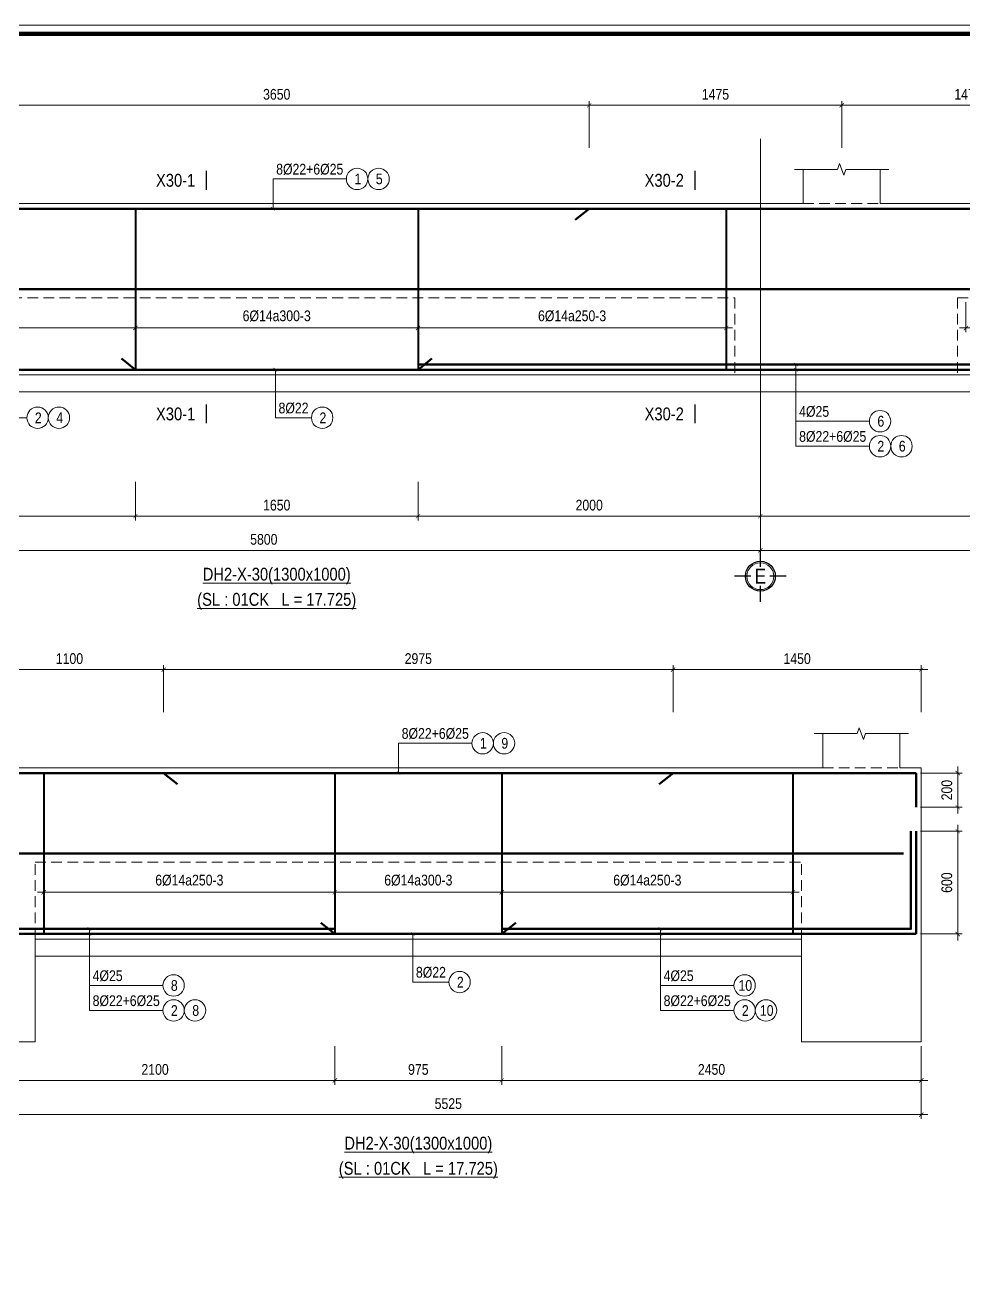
# Model space of a CAD drawing. Header units: millimetres. Extents: x 3014920 to 3563667, y -1638653 to -1356471.
# Drawn here: x 3392343 to 3397827, y -1593627 to -1586316 of the extents above; entities that cross this region are included whole.
import ezdxf
from ezdxf.enums import TextEntityAlignment as Align
from ezdxf.xclip import XClip

# ---------------------------------------------------------------- set-up
doc = ezdxf.new("R2010")
doc.units = ezdxf.units.MM
doc.header["$MEASUREMENT"] = 0
doc.header["$XCLIPFRAME"] = 0
doc.header["$PDMODE"] = 2
for name, pattern in [('6 TANG DIEN HINH 14-15$0$ACAD_ISO10W100', [18, 12, -3, 0, -3]), ('ACAD_ISO04W100', [30, 24, -3, 0, -3]), ('HIDDEN', [0.375, 0.25, -0.125])]:
    doc.linetypes.add(name, pattern=pattern)
doc.layers.get('0').update_dxf_attribs({"lineweight": 9})
doc.layers.get('Defpoints').update_dxf_attribs({"color": 10, "lineweight": 0})
for name, color, linetype, lineweight in [('2', 2, 'Continuous', 20), ('CDAI', 21, 'Continuous', 40), ('CTHEP', 50, 'Continuous', 50), ('DBAO', 90, 'Continuous', 13), ('DGIONG', 130, 'Continuous', 13), ('KTH', 154, 'Continuous', 9), ('Net khuat', 8, 'HIDDEN', 13), ('TEXT', 7, 'Continuous', 15), ('TRUC', 251, 'ACAD_ISO04W100', 9)]:
    doc.layers.add(name, color=color, linetype=linetype, lineweight=lineweight)
doc.layers.add('8', color=8, linetype='Continuous')
doc.styles.add('HELVECONDENSE', font='VHELVCN_0.TTF')
doc.styles.add('Star-HelCon', font='VHELVCN_0.TTF')
doc.styles.add('TTP-HelCon', font='VHELVCN_0.TTF')
doc.styles.add('VNI-HELVE-CONDENSE', font='VHELVCN_0.TTF')
doc.dimstyles.new('kc-25', dxfattribs={"dimtxt": 62.5, "dimasz": 20, "dimexe": 20, "dimexo": 50, "dimgap": 25, "dimtad": 3, "dimdec": 0, "dimzin": 0, "dimdsep": 46, "dimtxsty": 'VNI-HELVE-CONDENSE', "dimblk": 'DIM', "dimcen": 2.5, "dimclrd": 256, "dimclre": 154, "dimclrt": 7, "dimaunit": 1, "dimadec": 0, "dimazin": 0, "dimtfac": 1, "dimtdec": 0, "dimtix": 1, "dimtmove": 0, "dimatfit": 3, "dimldrblk": 'DOT', "dimfxl": 1, "dimtolj": 1, "dimtzin": 0, "dimarcsym": 0})
doc.dimstyles.new('TTP-25', dxfattribs={"dimscale": 25, "dimtxt": 2.5, "dimasz": 1, "dimexe": 1, "dimexo": 1, "dimgap": 0.09, "dimtad": 0, "dimdec": 4, "dimrnd": 1, "dimzin": 9, "dimdsep": 46, "dimtxsty": 'TTP-HelCon', "dimblk": 'ARCHTICK', "dimcen": 0.09, "dimdle": 1.5, "dimclrd": 256, "dimclre": 256, "dimclrt": 7, "dimadec": 0, "dimazin": 0, "dimtfac": 1, "dimtdec": 4, "dimtmove": 0, "dimatfit": 3, "dimldrblk": 'ARCHTICK', "dimfxl": 1, "dimtvp": 1, "dimtolj": 1, "dimtzin": 0, "dimarcsym": 0})

# ---------------------------------------------------------------- blocks, each defined once
blk = doc.blocks.new('2X-29')
at = {"layer": 'CTHEP'}
for p, q in [((32130.8927, -465), (360.43806, -465)), ((32130.8927, -925), (390.43806, -925)), ((32130.8927, -1385), (390.43806, -1385))]:
    blk.add_line(p, q, dxfattribs=at)
at = {"layer": 'CTHEP', "elevation": 0}
for points in [[(289.97982, -504.86181), (289.97982, -5), (32200.89431, -5), (32200.89431, -504.98415)], [(289.97982, -1845), (32200.89431, -1845)]]:
    blk.add_lwpolyline(points, dxfattribs=at)
at = {"layer": 'DBAO', "linetype": 'Continuous', "elevation": 0, "flags": 128}
blk.add_lwpolyline([(32230.89431, -1875), (258.43806, -1875)], dxfattribs=at)
blk = doc.blocks.new('_ArchTick')
at = {"color": 0, "linetype": 'ByBlock', "const_width": 0.15}
blk.add_lwpolyline([(-0.5, -0.5), (0.5, 0.5)], dxfattribs=at)
blk = doc.blocks.new('*D964')
at = {"layer": 'Defpoints', "color": 0, "transparency": 16777216}
for p in [(-2650.5, -1570), (-1000, -1570), (-1000, -1795)]:
    blk.add_point(p, dxfattribs=at)
at = {"layer": 'KTH', "lineweight": -2, "transparency": 16777216}
for p, q in [((-2650.5, -1595), (-2650.5, -1820)), ((-1000, -1595), (-1000, -1820)), ((-2688, -1795), (-962.5, -1795))]:
    blk.add_line(p, q, dxfattribs=at)
at = {"layer": 'KTH', "lineweight": -2, "transparency": 16777216, "xscale": 25, "yscale": 25, "zscale": 25, "rotation": 180}
blk.add_blockref('_ArchTick', (-2650.5, -1795), dxfattribs=at)
at = {"layer": 'KTH', "lineweight": -2, "transparency": 16777216, "xscale": 25, "yscale": 25, "zscale": 25}
blk.add_blockref('_ArchTick', (-1000, -1795), dxfattribs=at)
at = {"layer": 'KTH', "color": 7, "transparency": 16777216, "insert": (-1825.2, -1731.2), "char_height": 62.5, "attachment_point": 5, "style": 'TTP-HelCon'}
blk.add_mtext('\\A1;1650', dxfattribs=at)
blk = doc.blocks.new('DIM')
h = blk.add_hatch(color=1)
h.paths.add_polyline_path([(0.49, 0.29, 1), (0.29, 0.49), (-0.19, 0), (0.19, 0)])
h.paths.add_polyline_path([(0.19, 0), (-0.19, 0), (-0.49, -0.29, 1), (-0.29, -0.49)])
at = {"color": 9}
for p, q in [((-0.19, 0), (-1.5, 0)), ((0.19, 0), (1.5, 0))]:
    blk.add_line(p, q, dxfattribs=at)
at = {"color": 1}
for p, q in [((-0.49, -0.29), (0.29, 0.49)), ((-0.29, -0.49), (0.49, 0.29)), ((-0.19, 0), (0.19, 0))]:
    blk.add_line(p, q, dxfattribs=at)
blk.add_arc((-0.39, -0.39), 0.138, 135, 315, dxfattribs=at)
blk = doc.blocks.new('*D965')
at = {"layer": 'Defpoints', "color": 0, "transparency": 16777216}
for p in [(-4800.5, -1570), (-2650.5, -1570), (-2650.5, -1795)]:
    blk.add_point(p, dxfattribs=at)
at = {"layer": 'KTH', "lineweight": -2, "transparency": 16777216}
for p, q in [((-4800.5, -1595), (-4800.5, -1820)), ((-2650.5, -1595), (-2650.5, -1820)), ((-4838, -1795), (-2613, -1795))]:
    blk.add_line(p, q, dxfattribs=at)
at = {"layer": 'KTH', "lineweight": -2, "transparency": 16777216, "xscale": 25, "yscale": 25, "zscale": 25, "rotation": 180}
blk.add_blockref('_ArchTick', (-4800.5, -1795), dxfattribs=at)
at = {"layer": 'KTH', "lineweight": -2, "transparency": 16777216, "xscale": 25, "yscale": 25, "zscale": 25}
blk.add_blockref('_ArchTick', (-2650.5, -1795), dxfattribs=at)
at = {"layer": 'KTH', "color": 7, "transparency": 16777216, "insert": (-3725.5, -1731.2), "char_height": 62.5, "attachment_point": 5, "style": 'TTP-HelCon'}
blk.add_mtext('\\A1;2150', dxfattribs=at)
blk = doc.blocks.new('*D966')
at = {"layer": 'Defpoints', "color": 0, "transparency": 16777216}
for p in [(-4800.5, -1570), (999.5, -1795), (999.5, -1995)]:
    blk.add_point(p, dxfattribs=at)
at = {"layer": 'KTH', "lineweight": -2, "transparency": 16777216}
for p, q in [((-4800.5, -1595), (-4800.5, -2020)), ((999.5, -1820), (999.5, -2020)), ((-4838, -1995), (1037, -1995))]:
    blk.add_line(p, q, dxfattribs=at)
at = {"layer": 'KTH', "lineweight": -2, "transparency": 16777216, "xscale": 25, "yscale": 25, "zscale": 25, "rotation": 180}
blk.add_blockref('_ArchTick', (-4800.5, -1995), dxfattribs=at)
at = {"layer": 'KTH', "lineweight": -2, "transparency": 16777216, "xscale": 25, "yscale": 25, "zscale": 25}
blk.add_blockref('_ArchTick', (999.5, -1995), dxfattribs=at)
at = {"layer": 'KTH', "color": 7, "transparency": 16777216, "insert": (-1900.5, -1931.1), "char_height": 62.5, "attachment_point": 5, "style": 'TTP-HelCon'}
blk.add_mtext('\\A1;5800', dxfattribs=at)
blk = doc.blocks.new('*D967')
at = {"layer": 'Defpoints', "color": 0, "transparency": 16777216}
for p in [(-4450.5, -520), (-2650.5, -520), (-2650.5, -696.4)]:
    blk.add_point(p, dxfattribs=at)
at = {"layer": 'KTH', "lineweight": -2, "transparency": 16777216}
for p, q in [((-4450.5, -545), (-4450.5, -721.4)), ((-2650.5, -545), (-2650.5, -721.4)), ((-4488, -696.4), (-2613, -696.4))]:
    blk.add_line(p, q, dxfattribs=at)
at = {"layer": 'KTH', "lineweight": -2, "transparency": 16777216, "xscale": 25, "yscale": 25, "zscale": 25, "rotation": 180}
blk.add_blockref('_ArchTick', (-4450.5, -696.4), dxfattribs=at)
at = {"layer": 'KTH', "lineweight": -2, "transparency": 16777216, "xscale": 25, "yscale": 25, "zscale": 25}
blk.add_blockref('_ArchTick', (-2650.5, -696.4), dxfattribs=at)
at = {"layer": 'KTH', "color": 7, "transparency": 16777216, "insert": (-3550.5, -626.5), "char_height": 62.5, "attachment_point": 5, "style": 'TTP-HelCon'}
blk.add_mtext('\\A1;6Þ14a250-3', dxfattribs=at)
blk = doc.blocks.new('*D968')
at = {"layer": 'Defpoints', "color": 0, "transparency": 16777216}
for p in [(-2650.5, -520), (-1000, -520), (-1000, -696.4)]:
    blk.add_point(p, dxfattribs=at)
at = {"layer": 'KTH', "lineweight": -2, "transparency": 16777216}
for p, q in [((-2650.5, -545), (-2650.5, -721.4)), ((-1000, -545), (-1000, -721.4)), ((-2688, -696.4), (-962.5, -696.4))]:
    blk.add_line(p, q, dxfattribs=at)
at = {"layer": 'KTH', "lineweight": -2, "transparency": 16777216, "xscale": 25, "yscale": 25, "zscale": 25, "rotation": 180}
blk.add_blockref('_ArchTick', (-2650.5, -696.4), dxfattribs=at)
at = {"layer": 'KTH', "lineweight": -2, "transparency": 16777216, "xscale": 25, "yscale": 25, "zscale": 25}
blk.add_blockref('_ArchTick', (-1000, -696.4), dxfattribs=at)
at = {"layer": 'KTH', "color": 7, "transparency": 16777216, "insert": (-1825.2, -626.5), "char_height": 62.5, "attachment_point": 5, "style": 'TTP-HelCon'}
blk.add_mtext('\\A1;6Þ14a300-3', dxfattribs=at)
blk = doc.blocks.new('*D969')
at = {"layer": 'Defpoints', "color": 0, "transparency": 16777216}
for p in [(12924.5, 604), (11474.5, 330), (12924.5, 330)]:
    blk.add_point(p, dxfattribs=at)
at = {"layer": 'KTH', "lineweight": -2, "transparency": 16777216}
for p, q in [((11437, 604), (12962, 604)), ((11474.5, 355), (11474.5, 629)), ((12924.5, 355), (12924.5, 629))]:
    blk.add_line(p, q, dxfattribs=at)
at = {"layer": 'KTH', "lineweight": -2, "transparency": 16777216, "xscale": 25, "yscale": 25, "zscale": 25, "rotation": 180}
blk.add_blockref('_ArchTick', (11474.5, 604), dxfattribs=at)
at = {"layer": 'KTH', "lineweight": -2, "transparency": 16777216, "xscale": 25, "yscale": 25, "zscale": 25}
blk.add_blockref('_ArchTick', (12924.5, 604), dxfattribs=at)
at = {"layer": 'KTH', "color": 7, "transparency": 16777216, "insert": (12199.5, 667.8), "char_height": 62.5, "attachment_point": 5, "style": 'TTP-HelCon'}
blk.add_mtext('\\A1;1450', dxfattribs=at)
blk = doc.blocks.new('*D970')
at = {"layer": 'Defpoints', "color": 0, "transparency": 16777216}
for p in [(10474.5, -520), (12174.5, -520), (10474.5, -696.4)]:
    blk.add_point(p, dxfattribs=at)
at = {"layer": 'KTH', "lineweight": -2, "transparency": 16777216}
for p, q in [((10474.5, -545), (10474.5, -721.4)), ((12174.5, -545), (12174.5, -721.4)), ((12212, -696.4), (10437, -696.4))]:
    blk.add_line(p, q, dxfattribs=at)
at = {"layer": 'KTH', "lineweight": -2, "transparency": 16777216, "xscale": 25, "yscale": 25, "zscale": 25, "rotation": 180}
blk.add_blockref('_ArchTick', (10474.5, -696.4), dxfattribs=at)
at = {"layer": 'KTH', "lineweight": -2, "transparency": 16777216, "xscale": 25, "yscale": 25, "zscale": 25}
blk.add_blockref('_ArchTick', (12174.5, -696.4), dxfattribs=at)
at = {"layer": 'KTH', "color": 7, "transparency": 16777216, "insert": (11324.5, -626.5), "char_height": 62.5, "attachment_point": 5, "style": 'TTP-HelCon'}
blk.add_mtext('\\A1;6Þ14a250-3', dxfattribs=at)
blk = doc.blocks.new('dau truc')
blk.add_circle((0, 0), 180)
at = {"layer": '8'}
for p, q in [((0, 127), (0, 345)), ((-127, 0), (-345, 0)), ((0, -345), (0, -127)), ((345, 0), (127, 0))]:
    blk.add_line(p, q, dxfattribs=at)
blk.add_circle((0, 0), 200, dxfattribs=at)
at = {"layer": 'TEXT', "style": 'HELVECONDENSE'}
blk.add_attdef('A', text='', height=233, dxfattribs=at).set_placement((0, 0), align=Align.MIDDLE)
blk = doc.blocks.new('*D971')
at = {"layer": 'Defpoints', "color": 0, "transparency": 16777216}
for p in [(10474.5, -1570), (12924.5, -1570), (10474.5, -1795)]:
    blk.add_point(p, dxfattribs=at)
at = {"layer": 'KTH', "lineweight": -2, "transparency": 16777216}
for p, q in [((10474.5, -1595), (10474.5, -1820)), ((12924.5, -1595), (12924.5, -1820)), ((12962, -1795), (10437, -1795))]:
    blk.add_line(p, q, dxfattribs=at)
at = {"layer": 'KTH', "lineweight": -2, "transparency": 16777216, "xscale": 25, "yscale": 25, "zscale": 25, "rotation": 180}
blk.add_blockref('_ArchTick', (10474.5, -1795), dxfattribs=at)
at = {"layer": 'KTH', "lineweight": -2, "transparency": 16777216, "xscale": 25, "yscale": 25, "zscale": 25}
blk.add_blockref('_ArchTick', (12924.5, -1795), dxfattribs=at)
at = {"layer": 'KTH', "color": 7, "transparency": 16777216, "insert": (11699.5, -1731.2), "char_height": 62.5, "attachment_point": 5, "style": 'TTP-HelCon'}
blk.add_mtext('\\A1;2450', dxfattribs=at)
blk = doc.blocks.new('*D973')
at = {"layer": 'Defpoints', "color": 0, "transparency": 16777216}
for p in [(9499.5, -520), (10474.5, -520), (10474.5, -696.4)]:
    blk.add_point(p, dxfattribs=at)
at = {"layer": 'KTH', "lineweight": -2, "transparency": 16777216}
for p, q in [((9499.5, -545), (9499.5, -721.4)), ((10474.5, -545), (10474.5, -721.4)), ((9462, -696.4), (10512, -696.4))]:
    blk.add_line(p, q, dxfattribs=at)
at = {"layer": 'KTH', "lineweight": -2, "transparency": 16777216, "xscale": 25, "yscale": 25, "zscale": 25, "rotation": 180}
blk.add_blockref('_ArchTick', (9499.5, -696.4), dxfattribs=at)
at = {"layer": 'KTH', "lineweight": -2, "transparency": 16777216, "xscale": 25, "yscale": 25, "zscale": 25}
blk.add_blockref('_ArchTick', (10474.5, -696.4), dxfattribs=at)
at = {"layer": 'KTH', "color": 7, "transparency": 16777216, "insert": (9987, -626.5), "char_height": 62.5, "attachment_point": 5, "style": 'TTP-HelCon'}
blk.add_mtext('\\A1;6Þ14a300-3', dxfattribs=at)
blk = doc.blocks.new('*D974')
at = {"layer": 'Defpoints', "color": 0, "transparency": 16777216}
for p in [(2200, -520), (3950, -520), (3950, -696.4)]:
    blk.add_point(p, dxfattribs=at)
at = {"layer": 'KTH', "lineweight": -2, "transparency": 16777216}
for p, q in [((2200, -545), (2200, -721.4)), ((3950, -545), (3950, -721.4)), ((2162.5, -696.4), (3987.5, -696.4))]:
    blk.add_line(p, q, dxfattribs=at)
at = {"layer": 'KTH', "lineweight": -2, "transparency": 16777216, "xscale": 25, "yscale": 25, "zscale": 25, "rotation": 180}
blk.add_blockref('_ArchTick', (2200, -696.4), dxfattribs=at)
at = {"layer": 'KTH', "lineweight": -2, "transparency": 16777216, "xscale": 25, "yscale": 25, "zscale": 25}
blk.add_blockref('_ArchTick', (3950, -696.4), dxfattribs=at)
at = {"layer": 'KTH', "color": 7, "transparency": 16777216, "insert": (3075, -626.5), "char_height": 62.5, "attachment_point": 5, "style": 'TTP-HelCon'}
blk.add_mtext('\\A1;6Þ14a250-3', dxfattribs=at)
blk = doc.blocks.new('*D975')
at = {"layer": 'Defpoints', "color": 0, "transparency": 16777216}
for p in [(7399.5, 604), (7399.5, 330), (8499.5, 330)]:
    blk.add_point(p, dxfattribs=at)
at = {"layer": 'KTH', "lineweight": -2, "transparency": 16777216}
for p, q in [((8537, 604), (7362, 604)), ((7399.5, 355), (7399.5, 629)), ((8499.5, 355), (8499.5, 629))]:
    blk.add_line(p, q, dxfattribs=at)
at = {"layer": 'KTH', "lineweight": -2, "transparency": 16777216, "xscale": 25, "yscale": 25, "zscale": 25, "rotation": 180}
blk.add_blockref('_ArchTick', (7399.5, 604), dxfattribs=at)
at = {"layer": 'KTH', "lineweight": -2, "transparency": 16777216, "xscale": 25, "yscale": 25, "zscale": 25}
blk.add_blockref('_ArchTick', (8499.5, 604), dxfattribs=at)
at = {"layer": 'KTH', "color": 7, "transparency": 16777216, "insert": (7949.5, 667.8), "char_height": 62.5, "attachment_point": 5, "style": 'TTP-HelCon'}
blk.add_mtext('\\A1;1100', dxfattribs=at)
blk = doc.blocks.new('*D977')
at = {"layer": 'Defpoints', "color": 0, "transparency": 16777216}
for p in [(7399.5, -1570), (9499.5, -1570), (9499.5, -1795)]:
    blk.add_point(p, dxfattribs=at)
at = {"layer": 'KTH', "lineweight": -2, "transparency": 16777216}
for p, q in [((7399.5, -1595), (7399.5, -1820)), ((9499.5, -1595), (9499.5, -1820)), ((7362, -1795), (9537, -1795))]:
    blk.add_line(p, q, dxfattribs=at)
at = {"layer": 'KTH', "lineweight": -2, "transparency": 16777216, "xscale": 25, "yscale": 25, "zscale": 25, "rotation": 180}
blk.add_blockref('_ArchTick', (7399.5, -1795), dxfattribs=at)
at = {"layer": 'KTH', "lineweight": -2, "transparency": 16777216, "xscale": 25, "yscale": 25, "zscale": 25}
blk.add_blockref('_ArchTick', (9499.5, -1795), dxfattribs=at)
at = {"layer": 'KTH', "color": 7, "transparency": 16777216, "insert": (8449.5, -1731.2), "char_height": 62.5, "attachment_point": 5, "style": 'TTP-HelCon'}
blk.add_mtext('\\A1;2100', dxfattribs=at)
blk = doc.blocks.new('*D979')
at = {"layer": 'Defpoints', "color": 0, "transparency": 16777216}
for p in [(-3650.5, 604), (-3650.5, 330), (0, 330)]:
    blk.add_point(p, dxfattribs=at)
at = {"layer": 'KTH', "lineweight": -2, "transparency": 16777216}
for p, q in [((37.5, 604), (-3688, 604)), ((-3650.5, 355), (-3650.5, 629)), ((0, 355), (0, 629))]:
    blk.add_line(p, q, dxfattribs=at)
at = {"layer": 'KTH', "lineweight": -2, "transparency": 16777216, "xscale": 25, "yscale": 25, "zscale": 25, "rotation": 180}
blk.add_blockref('_ArchTick', (-3650.5, 604), dxfattribs=at)
at = {"layer": 'KTH', "lineweight": -2, "transparency": 16777216, "xscale": 25, "yscale": 25, "zscale": 25}
blk.add_blockref('_ArchTick', (0, 604), dxfattribs=at)
at = {"layer": 'KTH', "color": 7, "transparency": 16777216, "insert": (-1825.2, 667.8), "char_height": 62.5, "attachment_point": 5, "style": 'TTP-HelCon'}
blk.add_mtext('\\A1;3650', dxfattribs=at)
blk = doc.blocks.new('*D950')
at = {"layer": 'Defpoints', "color": 0, "transparency": 16777216}
for p in [(7399.5, -1570), (999.5, -1795), (999.5, -1995)]:
    blk.add_point(p, dxfattribs=at)
at = {"layer": 'KTH', "lineweight": -2, "transparency": 16777216}
for p, q in [((7399.5, -1595), (7399.5, -2020)), ((999.5, -1820), (999.5, -2020)), ((7437, -1995), (962, -1995))]:
    blk.add_line(p, q, dxfattribs=at)
at = {"layer": 'KTH', "lineweight": -2, "transparency": 16777216, "xscale": 25, "yscale": 25, "zscale": 25, "rotation": 180}
blk.add_blockref('_ArchTick', (999.5, -1995), dxfattribs=at)
at = {"layer": 'KTH', "lineweight": -2, "transparency": 16777216, "xscale": 25, "yscale": 25, "zscale": 25}
blk.add_blockref('_ArchTick', (7399.5, -1995), dxfattribs=at)
at = {"layer": 'KTH', "color": 7, "transparency": 16777216, "insert": (4199.5, -1931.1), "char_height": 62.5, "attachment_point": 5, "style": 'TTP-HelCon'}
blk.add_mtext('\\A1;6400', dxfattribs=at)
blk = doc.blocks.new('*D951')
at = {"layer": 'Defpoints', "color": 0, "transparency": 16777216}
for p in [(7399.5, -1570), (12924.5, -1570), (12924.5, -1995)]:
    blk.add_point(p, dxfattribs=at)
at = {"layer": 'KTH', "lineweight": -2, "transparency": 16777216}
for p, q in [((7399.5, -1595), (7399.5, -2020)), ((12924.5, -1595), (12924.5, -2020)), ((7362, -1995), (12962, -1995))]:
    blk.add_line(p, q, dxfattribs=at)
at = {"layer": 'KTH', "lineweight": -2, "transparency": 16777216, "xscale": 25, "yscale": 25, "zscale": 25, "rotation": 180}
blk.add_blockref('_ArchTick', (7399.5, -1995), dxfattribs=at)
at = {"layer": 'KTH', "lineweight": -2, "transparency": 16777216, "xscale": 25, "yscale": 25, "zscale": 25}
blk.add_blockref('_ArchTick', (12924.5, -1995), dxfattribs=at)
at = {"layer": 'KTH', "color": 7, "transparency": 16777216, "insert": (10162, -1931.1), "char_height": 62.5, "attachment_point": 5, "style": 'TTP-HelCon'}
blk.add_mtext('\\A1;5525', dxfattribs=at)
blk = doc.blocks.new('MC')
at = {"layer": 'CTHEP', "const_width": 10, "elevation": 0}
blk.add_lwpolyline([(36.4, 150), (36.4, 0)], dxfattribs=at)
at = {"layer": 'TEXT', "style": 'TTP-HelCon'}
blk.add_attdef('A', text='', height=100, dxfattribs=at).set_placement((-50, 25.5), align=Align.RIGHT)
blk = doc.blocks.new('*D953')
at = {"layer": 'Defpoints', "color": 0, "transparency": 16777216}
for p in [(1474.5, 604), (0, 330), (1474.5, 330)]:
    blk.add_point(p, dxfattribs=at)
at = {"layer": 'KTH', "lineweight": -2, "transparency": 16777216}
for p, q in [((-37.5, 604), (1512, 604)), ((0, 355), (0, 629)), ((1474.5, 355), (1474.5, 629))]:
    blk.add_line(p, q, dxfattribs=at)
at = {"layer": 'KTH', "lineweight": -2, "transparency": 16777216, "xscale": 25, "yscale": 25, "zscale": 25, "rotation": 180}
blk.add_blockref('_ArchTick', (0, 604), dxfattribs=at)
at = {"layer": 'KTH', "lineweight": -2, "transparency": 16777216, "xscale": 25, "yscale": 25, "zscale": 25}
blk.add_blockref('_ArchTick', (1474.5, 604), dxfattribs=at)
at = {"layer": 'KTH', "color": 7, "transparency": 16777216, "insert": (737.3, 667.8), "char_height": 62.5, "attachment_point": 5, "style": 'TTP-HelCon'}
blk.add_mtext('\\A1;1475', dxfattribs=at)
blk = doc.blocks.new('*D954')
at = {"layer": 'Defpoints', "color": 0, "transparency": 16777216}
for p in [(-1000, -1570), (999.5, -1570), (-1000, -1795)]:
    blk.add_point(p, dxfattribs=at)
at = {"layer": 'KTH', "lineweight": -2, "transparency": 16777216}
for p, q in [((-1000, -1595), (-1000, -1820)), ((999.5, -1595), (999.5, -1820)), ((1037, -1795), (-1037.5, -1795))]:
    blk.add_line(p, q, dxfattribs=at)
at = {"layer": 'KTH', "lineweight": -2, "transparency": 16777216, "xscale": 25, "yscale": 25, "zscale": 25, "rotation": 180}
blk.add_blockref('_ArchTick', (-1000, -1795), dxfattribs=at)
at = {"layer": 'KTH', "lineweight": -2, "transparency": 16777216, "xscale": 25, "yscale": 25, "zscale": 25}
blk.add_blockref('_ArchTick', (999.5, -1795), dxfattribs=at)
at = {"layer": 'KTH', "color": 7, "transparency": 16777216, "insert": (-0.2, -1731.2), "char_height": 62.5, "attachment_point": 5, "style": 'TTP-HelCon'}
blk.add_mtext('\\A1;2000', dxfattribs=at)
blk = doc.blocks.new('*D955')
at = {"layer": 'Defpoints', "color": 0, "transparency": 16777216}
for p in [(-1000, -520), (800, -520), (-1000, -696.4)]:
    blk.add_point(p, dxfattribs=at)
at = {"layer": 'KTH', "lineweight": -2, "transparency": 16777216}
for p, q in [((-1000, -545), (-1000, -721.4)), ((800, -545), (800, -721.4)), ((837.5, -696.4), (-1037.5, -696.4))]:
    blk.add_line(p, q, dxfattribs=at)
at = {"layer": 'KTH', "lineweight": -2, "transparency": 16777216, "xscale": 25, "yscale": 25, "zscale": 25, "rotation": 180}
blk.add_blockref('_ArchTick', (-1000, -696.4), dxfattribs=at)
at = {"layer": 'KTH', "lineweight": -2, "transparency": 16777216, "xscale": 25, "yscale": 25, "zscale": 25}
blk.add_blockref('_ArchTick', (800, -696.4), dxfattribs=at)
at = {"layer": 'KTH', "color": 7, "transparency": 16777216, "insert": (-100, -626.5), "char_height": 62.5, "attachment_point": 5, "style": 'TTP-HelCon'}
blk.add_mtext('\\A1;6Þ14a250-3', dxfattribs=at)
blk = doc.blocks.new('*D958')
at = {"layer": 'Defpoints', "color": 0, "transparency": 16777216}
for p in [(1474.5, 604), (1474.5, 330), (2950, 330)]:
    blk.add_point(p, dxfattribs=at)
at = {"layer": 'KTH', "lineweight": -2, "transparency": 16777216}
for p, q in [((2987.5, 604), (1437, 604)), ((1474.5, 355), (1474.5, 629)), ((2950, 355), (2950, 629))]:
    blk.add_line(p, q, dxfattribs=at)
at = {"layer": 'KTH', "lineweight": -2, "transparency": 16777216, "xscale": 25, "yscale": 25, "zscale": 25, "rotation": 180}
blk.add_blockref('_ArchTick', (1474.5, 604), dxfattribs=at)
at = {"layer": 'KTH', "lineweight": -2, "transparency": 16777216, "xscale": 25, "yscale": 25, "zscale": 25}
blk.add_blockref('_ArchTick', (2950, 604), dxfattribs=at)
at = {"layer": 'KTH', "color": 7, "transparency": 16777216, "insert": (2212.3, 667.8), "char_height": 62.5, "attachment_point": 5, "style": 'TTP-HelCon'}
blk.add_mtext('\\A1;1475', dxfattribs=at)
blk = doc.blocks.new('*D959')
at = {"layer": 'Defpoints', "color": 0, "transparency": 16777216}
for p in [(999.5, -1570), (3950, -1570), (3950, -1795)]:
    blk.add_point(p, dxfattribs=at)
at = {"layer": 'KTH', "lineweight": -2, "transparency": 16777216}
for p, q in [((999.5, -1595), (999.5, -1820)), ((3950, -1595), (3950, -1820)), ((962, -1795), (3987.5, -1795))]:
    blk.add_line(p, q, dxfattribs=at)
at = {"layer": 'KTH', "lineweight": -2, "transparency": 16777216, "xscale": 25, "yscale": 25, "zscale": 25, "rotation": 180}
blk.add_blockref('_ArchTick', (999.5, -1795), dxfattribs=at)
at = {"layer": 'KTH', "lineweight": -2, "transparency": 16777216, "xscale": 25, "yscale": 25, "zscale": 25}
blk.add_blockref('_ArchTick', (3950, -1795), dxfattribs=at)
at = {"layer": 'KTH', "color": 7, "transparency": 16777216, "insert": (2474.8, -1731.2), "char_height": 62.5, "attachment_point": 5, "style": 'TTP-HelCon'}
blk.add_mtext('\\A1;2950', dxfattribs=at)
blk = doc.blocks.new('*D960')
at = {"layer": 'Defpoints', "color": 0, "transparency": 16777216}
for p in [(7799.5, -520), (9499.5, -520), (9499.5, -696.4)]:
    blk.add_point(p, dxfattribs=at)
at = {"layer": 'KTH', "lineweight": -2, "transparency": 16777216}
for p, q in [((7799.5, -545), (7799.5, -721.4)), ((9499.5, -545), (9499.5, -721.4)), ((7762, -696.4), (9537, -696.4))]:
    blk.add_line(p, q, dxfattribs=at)
at = {"layer": 'KTH', "lineweight": -2, "transparency": 16777216, "xscale": 25, "yscale": 25, "zscale": 25, "rotation": 180}
blk.add_blockref('_ArchTick', (7799.5, -696.4), dxfattribs=at)
at = {"layer": 'KTH', "lineweight": -2, "transparency": 16777216, "xscale": 25, "yscale": 25, "zscale": 25}
blk.add_blockref('_ArchTick', (9499.5, -696.4), dxfattribs=at)
at = {"layer": 'KTH', "color": 7, "transparency": 16777216, "insert": (8649.5, -626.5), "char_height": 62.5, "attachment_point": 5, "style": 'TTP-HelCon'}
blk.add_mtext('\\A1;6Þ14a250-3', dxfattribs=at)
blk = doc.blocks.new('*D961')
at = {"layer": 'Defpoints', "color": 0, "transparency": 16777216}
for p in [(11474.5, 604), (8499.5, 330), (11474.5, 330)]:
    blk.add_point(p, dxfattribs=at)
at = {"layer": 'KTH', "lineweight": -2, "transparency": 16777216}
for p, q in [((8462, 604), (11512, 604)), ((8499.5, 355), (8499.5, 629)), ((11474.5, 355), (11474.5, 629))]:
    blk.add_line(p, q, dxfattribs=at)
at = {"layer": 'KTH', "lineweight": -2, "transparency": 16777216, "xscale": 25, "yscale": 25, "zscale": 25, "rotation": 180}
blk.add_blockref('_ArchTick', (8499.5, 604), dxfattribs=at)
at = {"layer": 'KTH', "lineweight": -2, "transparency": 16777216, "xscale": 25, "yscale": 25, "zscale": 25}
blk.add_blockref('_ArchTick', (11474.5, 604), dxfattribs=at)
at = {"layer": 'KTH', "color": 7, "transparency": 16777216, "insert": (9987, 667.8), "char_height": 62.5, "attachment_point": 5, "style": 'TTP-HelCon'}
blk.add_mtext('\\A1;2975', dxfattribs=at)
blk = doc.blocks.new('*D962')
at = {"layer": 'Defpoints', "color": 0, "transparency": 16777216}
for p in [(9499.5, -1570), (10474.5, -1570), (9499.5, -1795)]:
    blk.add_point(p, dxfattribs=at)
at = {"layer": 'KTH', "lineweight": -2, "transparency": 16777216}
for p, q in [((9499.5, -1595), (9499.5, -1820)), ((10474.5, -1595), (10474.5, -1820)), ((10512, -1795), (9462, -1795))]:
    blk.add_line(p, q, dxfattribs=at)
at = {"layer": 'KTH', "lineweight": -2, "transparency": 16777216, "xscale": 25, "yscale": 25, "zscale": 25, "rotation": 180}
blk.add_blockref('_ArchTick', (9499.5, -1795), dxfattribs=at)
at = {"layer": 'KTH', "lineweight": -2, "transparency": 16777216, "xscale": 25, "yscale": 25, "zscale": 25}
blk.add_blockref('_ArchTick', (10474.5, -1795), dxfattribs=at)
at = {"layer": 'KTH', "color": 7, "transparency": 16777216, "insert": (9987, -1731.2), "char_height": 62.5, "attachment_point": 5, "style": 'TTP-HelCon'}
blk.add_mtext('\\A1;975', dxfattribs=at)
blk = doc.blocks.new('*D945')
at = {"layer": 'Defpoints', "color": 0, "transparency": 16777216}
for p in [(12894.5, 0), (12894.5, -199.7), (13137.6, -199.7)]:
    blk.add_point(p, dxfattribs=at)
at = {"layer": 'KTH', "lineweight": -2, "transparency": 16777216}
for p, q in [((13137.6, 37.5), (13137.6, -237.2)), ((12919.5, 0), (13162.6, 0)), ((12919.5, -199.7), (13162.6, -199.7))]:
    blk.add_line(p, q, dxfattribs=at)
at = {"layer": 'KTH', "lineweight": -2, "transparency": 16777216, "xscale": 25, "yscale": 25, "zscale": 25}
for p, rotation in [((13137.6, 0), 90), ((13137.6, -199.7), 270)]:
    blk.add_blockref('_ArchTick', p, dxfattribs=dict(at, rotation=rotation))
at = {"layer": 'KTH', "color": 7, "transparency": 16777216, "insert": (13073.8, -99.8), "char_height": 62.5, "attachment_point": 5, "rotation": 90, "style": 'TTP-HelCon'}
blk.add_mtext('\\A1;200', dxfattribs=at)
blk = doc.blocks.new('*D946')
at = {"layer": 'Defpoints', "color": 0, "transparency": 16777216}
for p in [(12894.5, -340), (12894.5, -940), (13137.6, -940)]:
    blk.add_point(p, dxfattribs=at)
at = {"layer": 'KTH', "lineweight": -2, "transparency": 16777216}
for p, q in [((12919.5, -340), (13162.6, -340)), ((13137.6, -302.5), (13137.6, -977.5)), ((12919.5, -940), (13162.6, -940))]:
    blk.add_line(p, q, dxfattribs=at)
at = {"layer": 'KTH', "lineweight": -2, "transparency": 16777216, "xscale": 25, "yscale": 25, "zscale": 25}
for p, rotation in [((13137.6, -340), 90), ((13137.6, -940), 270)]:
    blk.add_blockref('_ArchTick', p, dxfattribs=dict(at, rotation=rotation))
at = {"layer": 'KTH', "color": 7, "transparency": 16777216, "insert": (13073.8, -640), "char_height": 62.5, "attachment_point": 5, "rotation": 90, "style": 'TTP-HelCon'}
blk.add_mtext('\\A1;600', dxfattribs=at)
blk = doc.blocks.new('2X-31')
at = {"layer": 'CTHEP'}
blk.add_line((56669.99316, -1074.0046), (103.16431, -1074.00461), dxfattribs=at)
for points in [[(54.54176, -804.44405), (54.54176, -604.00461), (56669.99316, -604.00461), (56669.99316, -804.00461)], [(54.54176, -1544.00461), (56669.99316, -1544.0046), (56669.99316, -944.0046)]]:
    blk.add_lwpolyline(points, dxfattribs=at)
blk = doc.blocks.new('CHG_XX_Khung ten')
blk.add_lwpolyline([(15, 579), (826, 579), (826, 15), (15, 15)], close=True)
at = {"color": 4, "linetype": 'Continuous', "const_width": 1}
blk.add_lwpolyline([(17, 577), (824, 577), (824, 17), (17, 17)], close=True, dxfattribs=at)
blk = doc.blocks.new('2X-30')
at = {"layer": 'CDAI'}
for points in [[(-2650.45492, 0), (-2650.45492, -940)], [(-1000, 0), (-1000, -940)], [(800, 0), (800, -940)], [(7799.5449, -0.01737), (7799.5449, -940.01737)], [(9499.5449, -0.01737), (9499.5449, -940.01737)], [(10474.53953, 0), (10474.53953, -940)], [(12174.53953, 0), (12174.53953, -940)]]:
    blk.add_lwpolyline(points, dxfattribs=at)
at = {"layer": 'CTHEP'}
for p, q in [((-4770.45492, 0), (12894.54703, 0)), ((-81.4259, -64.5255), (0, 0)), ((8580.9708, -64.54287), (8499.5449, -0.01737)), ((11393.11364, -64.5255), (11474.53953, 0)), ((12894.54703, -199.66707), (12894.54703, 0)), ((12894.54703, -940), (12894.54703, -340)), ((12821.30735, -470), (-4700.46243, -470)), ((-2731.88081, -875.4745), (-2650.45492, -940)), ((-918.57411, -875.4745), (-1000, -940)), ((9418.11901, -875.49187), (9499.5449, -940.01737)), ((10555.96542, -875.4745), (10474.53953, -940))]:
    blk.add_line(p, q, dxfattribs=at)
at = {"layer": 'CTHEP', "elevation": 0}
for points in [[(10474.53953, -909.99999), (12864.54703, -909.99999), (12864.54703, -340)], [(-4770.45492, -940), (12894.54703, -940)], [(-1000, -910), (3949.99836, -910)], [(5249.54915, -909.99999), (9499.5449, -909.99999)]]:
    blk.add_lwpolyline(points, dxfattribs=at)
at = {"layer": 'DBAO', "linetype": 'Continuous'}
for p, q in [((1249.54703, 230), (1249.54703, 30)), ((1699.54703, 230), (1699.54703, 30)), ((12349.54703, 230), (12349.54703, 30)), ((12799.54703, 230), (12799.54703, 30)), ((-4500.46242, 30), (1249.54703, 30)), ((1699.54703, 30), (7249.54703, 30)), ((7549.54703, 30), (12349.54703, 30)), ((12799.54703, 30), (12924.54703, 30)), ((12924.54703, 30), (12924.54703, -970))]:
    blk.add_line(p, q, dxfattribs=at)
at = {"layer": 'DBAO', "linetype": 'Continuous', "elevation": 0, "flags": 128}
for points in [[(7049.54703, -970), (-4800.45492, -970), (-4800.45492, 30)], [(7049.54703, -970), (7049.54703, -1570), (7749.54703, -1570), (7749.54703, -970)], [(12224.54703, -970), (7749.54703, -970)], [(7049.54703, -1070), (-4800.45492, -1070)], [(12224.54703, -1070), (7749.54703, -1070)]]:
    blk.add_lwpolyline(points, dxfattribs=at)
at = {"layer": 'DBAO', "linetype": 'Continuous', "flags": 128}
blk.add_lwpolyline([(12224.54703, -970), (12224.54703, -1570), (12924.54703, -1570), (12924.54703, -970)], dxfattribs=at)
at = {"layer": 'DGIONG', "linetype": 'Continuous', "flags": 128}
blk.add_lwpolyline([(1749.54703, 230), (1499.54703, 230), (1487.04703, 195.65653), (1462.04703, 264.34347), (1449.54703, 230), (1199.54703, 230)], dxfattribs=at)
at = {"layer": 'DGIONG', "linetype": 'Continuous', "elevation": 0, "flags": 128}
blk.add_lwpolyline([(12849.54703, 230), (12599.54703, 230), (12587.04703, 195.65653), (12562.04703, 264.34347), (12549.54703, 230), (12299.53953, 230)], dxfattribs=at)
at = {"layer": 'DGIONG'}
for centre in [(-1355.56786, 173.92733), (-1230.56786, 173.92733), (10362.75114, 173.92733), (10487.75114, 173.92733), (-3222.11352, -1220.75583), (-3097.11352, -1220.75583), (-1559.71502, -1220.75583), (10227.99898, -1220.75583), (1698.90596, -1240.62626), (8557.59282, -1240.62626), (11892.58438, -1240.62626), (1698.90592, -1386.6), (1823.90592, -1386.6), (8557.59279, -1386.6), (8682.59279, -1386.6), (11892.58435, -1386.6), (12017.58435, -1386.6)]:
    blk.add_circle(centre, 62.5, dxfattribs=at)
at = {"layer": 'Net khuat', "ltscale": 250}
for p, q in [((1249.54703, 30), (1699.54703, 30)), ((12349.53953, 30), (12349.54703, 30)), ((12349.54703, 30), (12799.54703, 30)), ((12799.53953, 30), (12799.54703, 30)), ((12924.54703, 30), (12924.55453, 30)), ((-4500.4583, -519.96591), (850, -519.98529)), ((850, -519.98529), (850, -970)), ((2150, -519.98684), (7049.54751, -519.99212)), ((2150, -519.98684), (2150, -970)), ((7749.54703, -970), (7749.54751, -519.99288)), ((7749.54751, -519.99288), (12224.54751, -519.99212)), ((12224.54703, -970), (12224.54751, -519.99212))]:
    blk.add_line(p, q, dxfattribs=at)
at = {"layer": 'TRUC', "linetype": '6 TANG DIEN HINH 14-15$0$ACAD_ISO10W100', "ltscale": 1250}
blk.add_lwpolyline([(999.54703, 408.27092), (999.54703, -1832.17367)], dxfattribs=at)
at = {"xscale": 0.75, "yscale": 0.75, "zscale": 0.75}
for p, values in [((-2263.50838, 109.50625), {'A': 'X30-1'}), ((590.20768, 109.50625), {'A': 'X30-2'})]:
    blk.add_blockref('MC', p, dxfattribs=at).add_auto_attribs(values)
ref = blk.add_blockref('MC', (-2263.50838, -1141.55804), dxfattribs=dict(xscale=-0.75, yscale=0.75, zscale=0.75, rotation=180))
ref.add_attrib('A', 'X30-1', dxfattribs={"layer": 'TEXT', "height": 75, "style": 'TTP-HelCon'}).set_placement((-2301.00838, -1235.68847), align=Align.RIGHT)
ref = blk.add_blockref('MC', (590.20768, -1141.55804), dxfattribs=dict(xscale=-0.75, yscale=0.75, zscale=0.75, rotation=180))
ref.add_attrib('A', 'X30-2', dxfattribs={"layer": 'TEXT', "height": 75, "style": 'TTP-HelCon'}).set_placement((552.70768, -1235.68847), align=Align.RIGHT)
at = {"layer": '2', "ltscale": 300}
ref = blk.add_blockref('dau truc', (999.54703, -2145.82027), dxfattribs=dict(at, xscale=0.4367131295148283, yscale=0.4367131295148283, zscale=0.4367131295148283))
ref.add_attrib('A', 'E', dxfattribs={"layer": 'TEXT', "height": 87.5, "style": 'HELVECONDENSE'}).set_placement((999.54703, -2145.82027), align=Align.MIDDLE)
at = {"layer": 'TEXT', "style": 'TTP-HelCon'}
for s, p in [('8Þ22+6Þ25', (-1828.37574, 199.78028, 0)), ('8Þ22+6Þ25', (9889.94326, 199.78028, 0)), ('8Þ22', (-1814.6334, -1194.90289, 0)), ('4Þ25', (1226.09808, -1214.77331, 0)), ('4Þ25', (8084.78495, -1214.77331, 0)), ('8Þ22', (9973.0806, -1194.90289, 0)), ('4Þ25', (11419.77651, -1214.77331, 0)), ('8Þ22+6Þ25', (1226.09805, -1360.74705, 0)), ('8Þ22+6Þ25', (8084.78491, -1360.74705, 0)), ('8Þ22+6Þ25', (11419.77647, -1360.74705, 0))]:
    blk.add_text(s, height=62.5, dxfattribs=at).set_placement(p)
at = {"layer": 'TEXT', "style": 'Star-HelCon'}
for s, p in [('1', (-1351.40119, 173.92733)), ('5', (-1226.40119, 173.92733)), ('1', (10366.91781, 173.92733)), ('9', (10491.91781, 173.92733)), ('2', (-3217.94686, -1220.75583)), ('4', (-3092.94686, -1220.75583)), ('2', (-1555.54836, -1220.75583)), ('6', (1703.07263, -1240.62626)), ('8', (8561.75949, -1240.62626)), ('2', (10232.16564, -1220.75583)), ('10', (11896.75105, -1240.62626)), ('2', (1703.07259, -1386.6)), ('6', (1828.07259, -1386.6)), ('2', (8561.75945, -1386.6)), ('8', (8686.75945, -1386.6)), ('2', (11896.75101, -1386.6)), ('10', (12021.75101, -1386.6))]:
    blk.add_text(s, height=62.5, dxfattribs=at).set_placement(p, align=Align.MIDDLE)
at = {"layer": 'TEXT', "style": 'TTP-HelCon'}
for s, p in [('%%UDH2-X-30(1300x1000)', (-1825.22746, -2171.64574)), ('%%U(SL : 01CK   L = 17.725)', (-1825.22746, -2318.54033))]:
    blk.add_text(s, height=75, dxfattribs=at).set_placement(p, align=Align.CENTER)
at = {"layer": 'KTH'}
for base, p1, p2, picture, middle in [((-3650.45492, 604.00461), (0, 330), (-3650.45492, 330), '*D979', (-1825.22746, 667.83794)), ((1474.54703, 604.00461), (2949.99836, 330), (1474.54703, 330), '*D958', (2212.27269, 667.83794)), ((7399.54703, 604.00461), (8499.5449, 330), (7399.54703, 330), '*D975', (7949.54597, 667.83794)), ((-2650.45492, -1795), (-4800.45492, -1570), (-2650.45492, -1570), '*D965', (-3725.45492, -1731.16667)), ((-1000, -1795), (-2650.45492, -1570), (-1000, -1570), '*D964', (-1825.22746, -1731.16667)), ((999.54703, -1994.95574), (7399.54703, -1570), (999.54703, -1795), '*D950', (4199.54703, -1931.1224)), ((3949.99836, -1795), (999.54703, -1570), (3949.99836, -1570), '*D959', (2474.77269, -1731.16667)), ((9499.5449, -1795), (7399.54703, -1570), (9499.5449, -1570), '*D977', (8449.54597, -1731.16667)), ((10474.53953, -1795), (12924.54703, -1570), (10474.53953, -1570), '*D971', (11699.54328, -1731.16667))]:
    dim = blk.add_linear_dim(base=base, p1=p1, p2=p2, dimstyle='TTP-25', override={"dimtmove": 1}, dxfattribs=at)
    dim.commit()
    dim.dimension.update_dxf_attribs({"geometry": picture, "text_midpoint": middle})
for base, p1, p2, angle, picture, middle in [((1474.54703, 604.00461), (0, 330), (1474.54703, 330), 180, '*D953', (737.27351, 667.83794)), ((11474.53953, 604.00461), (8499.5449, 330), (11474.53953, 330), 180, '*D961', (9987.04222, 667.83794)), ((12924.54703, 604.00461), (11474.53953, 330), (12924.54703, 330), 180, '*D969', (12199.54328, 667.83794)), ((13137.61826, -199.66707), (12894.54703, 0), (12894.54703, -199.66707), 90, '*D945', (13073.78493, -99.83354)), ((13137.61826, -940), (12894.54703, -340), (12894.54703, -940), 90, '*D946', (13073.78493, -640)), ((999.5470285653, -1994.9557381084), (-4800.4549211059, -1569.9999992957), (999.5470285653, -1794.9999992952), 180, '*D966', (-1900.4539462703, -1931.122404775)), ((-1000, -1795), (999.54703, -1570), (-1000, -1570), 180, '*D954', (-0.22649, -1731.16667)), ((12924.54703, -1994.95574), (7399.54703, -1570), (12924.54703, -1570), 180, '*D951', (10162.04703, -1931.1224)), ((9499.5449, -1795), (10474.53953, -1570), (9499.5449, -1570), 180, '*D962', (9987.04222, -1731.16667))]:
    dim = blk.add_linear_dim(base=base, p1=p1, p2=p2, angle=angle, dimstyle='TTP-25', override={"dimtmove": 1}, dxfattribs=at)
    dim.commit()
    dim.dimension.update_dxf_attribs({"geometry": picture, "text_midpoint": middle})
for base, p1, p2, text, picture, middle in [((-2650.45492, -696.43167), (-4450.45492, -519.97197), (-2650.45492, -519.97197), '6Þ14a250-3', '*D967', (-3550.45492, -626.515)), ((-1000, -696.43167), (-2650.45492, -519.97197), (-1000, -519.97197), '6Þ14a300-3', '*D968', (-1825.22746, -626.515)), ((3949.99836, -696.43167), (2199.99836, -519.98684), (3949.99836, -519.98684), '6Þ14a250-3', '*D974', (3074.99836, -626.515)), ((9499.5449, -696.43167), (7799.5449, -519.98684), (9499.5449, -519.98684), '6Þ14a250-3', '*D960', (8649.5449, -626.515)), ((10474.53953, -696.43167), (9499.5449, -519.99417), (10474.53953, -519.98684), '6Þ14a300-3', '*D973', (9987.04222, -626.515))]:
    dim = blk.add_linear_dim(base=base, p1=p1, p2=p2, text=text, dimstyle='TTP-25', override={"dimtmove": 1}, dxfattribs=at)
    dim.commit()
    dim.dimension.update_dxf_attribs({"geometry": picture, "text_midpoint": middle})
for base, p1, p2, picture, middle in [((-1000, -696.43167), (800, -519.97197), (-1000, -519.97197), '*D955', (-100, -626.515)), ((10474.53953, -696.43167), (12174.53953, -519.98684), (10474.53953, -519.98684), '*D970', (11324.53953, -626.515))]:
    dim = blk.add_linear_dim(base=base, p1=p1, p2=p2, angle=180, text='6Þ14a250-3', dimstyle='TTP-25', override={"dimtmove": 1}, dxfattribs=at)
    dim.commit()
    dim.dimension.update_dxf_attribs({"geometry": picture, "text_midpoint": middle})
at = {"layer": 'DGIONG'}
for points in [[(-1846.88767, 0), (-1846.88777, 173.92733), (-1418.06786, 173.92733)], [(9871.43133, 0), (9871.43123, 173.92733), (10300.25114, 173.92733)], [(-3713.43332, -940), (-3713.43343, -1220.75583), (-3284.61352, -1220.75583)], [(-1833.14527, -940), (-1833.14543, -1220.75583), (-1622.21502, -1220.75583)], [(1207.58613, -940), (1207.58601, -1386.6), (1636.40592, -1386.6)], [(1207.58616, -910), (1207.58605, -1240.62626), (1636.40596, -1240.62626)], [(8066.27299, -940), (8066.27288, -1386.6), (8495.09279, -1386.6)], [(8066.27303, -910), (8066.27292, -1240.62626), (8495.09282, -1240.62626)], [(9954.56873, -940), (9954.56857, -1220.75583), (10165.49898, -1220.75583)], [(11401.26455, -940), (11401.26444, -1386.6), (11830.08435, -1386.6)], [(11401.26459, -910), (11401.26447, -1240.62626), (11830.08438, -1240.62626)]]:
    blk.add_leader(points, dimstyle='kc-25', override={"dimtad": 0, "dimldrblk": 'ArchTick', "dimfxl": 100, "dimarcsym": 1}, dxfattribs=at)

msp = doc.modelspace()

# ---------------------------------------------------------------- block references
at = {"layer": 'DBAO'}
ref = msp.add_blockref('2X-29', (3370052.23311, -1587304.50905), dxfattribs=at)
XClip(ref).set_block_clipping_path([(-499.4284207234, -3756.2550680898), (12754.3829857363, 936.6484719219)])
ref = msp.add_blockref('2X-30', (3395637.84478, -1587388.76881), dxfattribs=at)
XClip(ref).set_block_clipping_path([(-5900.3250533474, -2717.9486155312), (9194.162811199, 1023.7404673466)])
ref = msp.add_blockref('2X-30', (3384652.65884, -1590683.98732), dxfattribs=at)
XClip(ref).set_block_clipping_path([(5311.8830309974, -2540.6422521494), (13244.8264659161, 1158.9046707221)])
ref = msp.add_blockref('2X-31', (3396346.47636, -1590128.69447), dxfattribs=at)
XClip(ref).set_block_clipping_path([(15540.4105772206, -3895.1161533908), (32174.2594661765, 535.2512636671)])

# ---------------------------------------------------------------- texts
at = {"layer": 'TEXT', "style": 'TTP-HelCon'}
for s, p in [('%%UDH2-X-30(1300x1000)', (3394639.70105, -1592882.80958)), ('%%U(SL : 01CK   L = 17.725)', (3394639.70105, -1593029.70417))]:
    msp.add_text(s, height=75, dxfattribs=at).set_placement(p, align=Align.CENTER)

# ---------------------------------------------------------------- next in the draw order: block references
at = {"color": 5, "xscale": 25.92478421704392, "yscale": 25.92478421704392, "zscale": 25.92478421704392}
msp.add_blockref('CHG_XX_Khung ten', (3389245.2673, -1601326.46106), dxfattribs=at)

doc.saveas('drawing.dxf')
